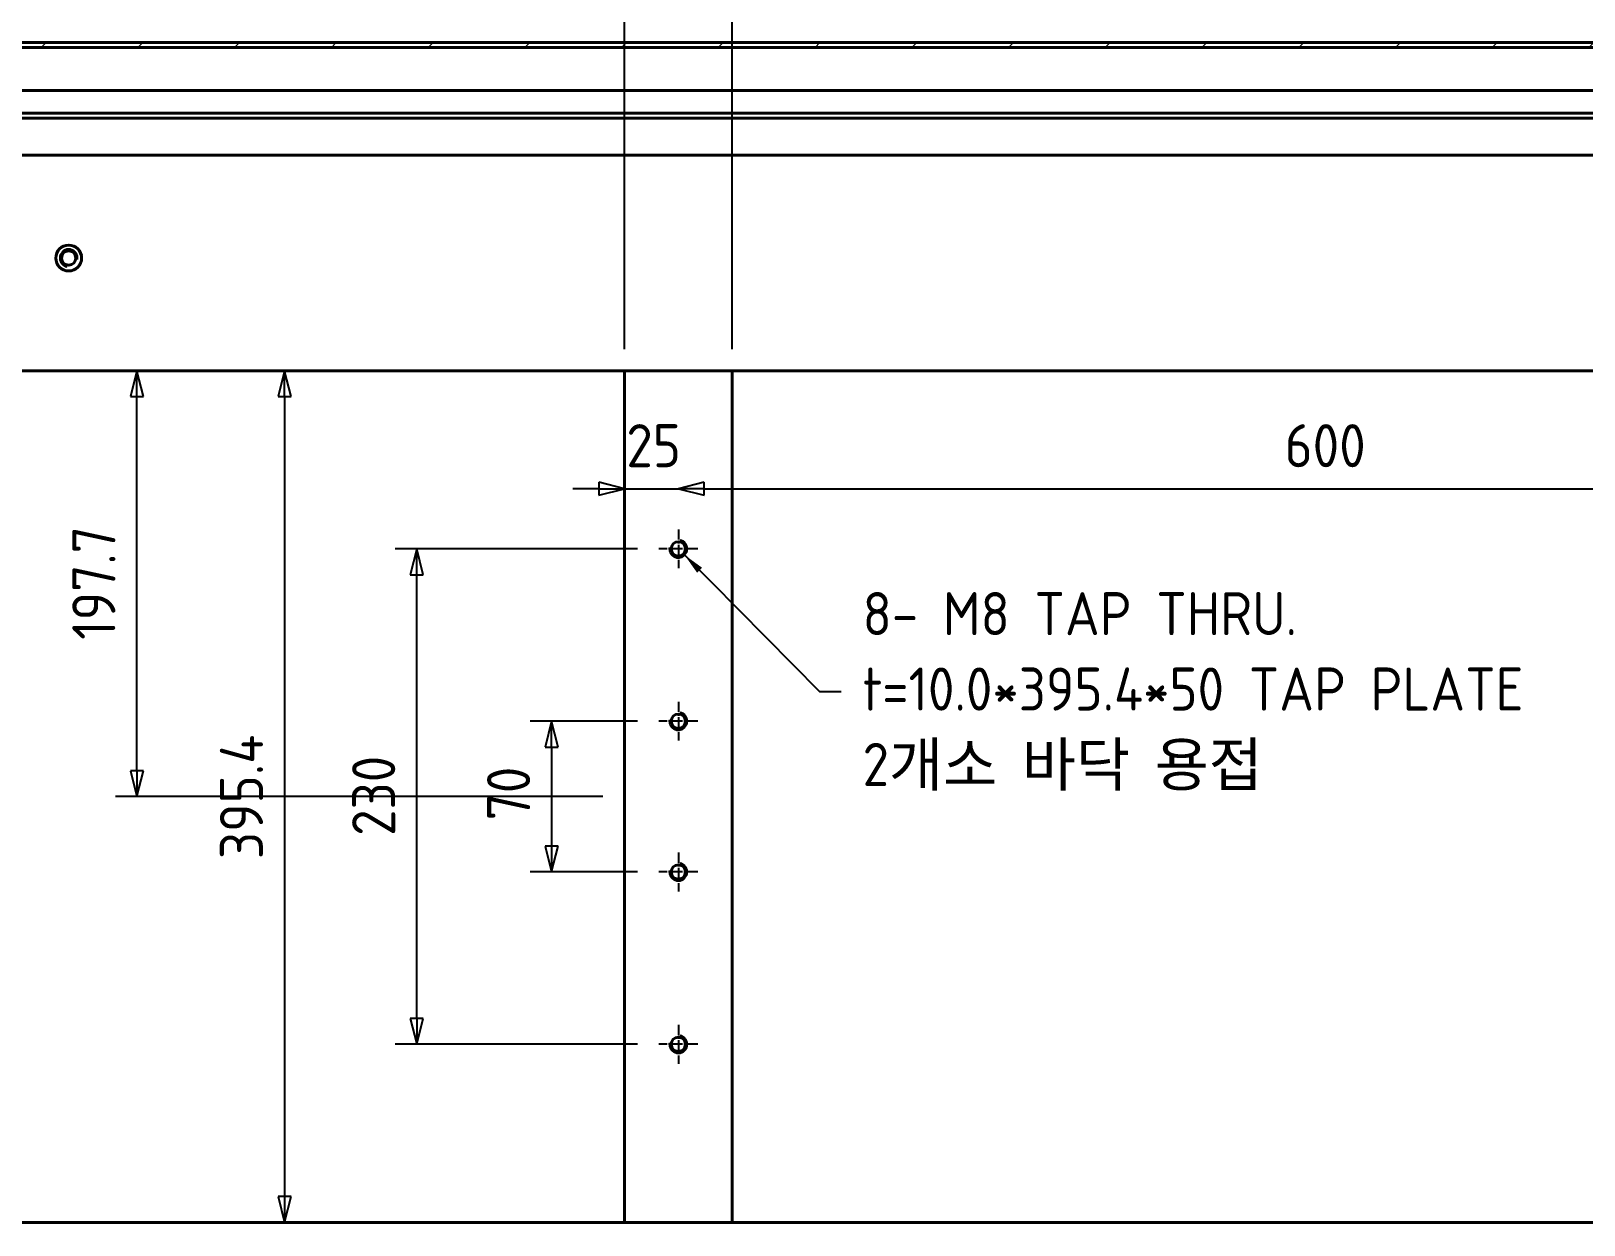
# Model space of a CAD drawing. Header units: millimetres. Extents: x 0 to 8410, y 0 to 5940.
# Drawn here: x 6940 to 7661, y 3345 to 3899 of the extents above; entities that cross this region are included whole.
import ezdxf

# ---------------------------------------------------------------- set-up
doc = ezdxf.new("R2010")
doc.units = ezdxf.units.MM
doc.header["$LTSCALE"] = 10
doc.linetypes.add('CHAIN', pattern=[0.3543, 0.2362, -0.0295, 0.0591, -0.0295])
doc.layers.get('0').update_dxf_attribs({"color": 3, "lineweight": 25})
for name, color, linetype, lineweight in [('가시적인 것(ISO)', 3, 'Continuous', 40), ('가시적인 좁은 것(ISO)', 3, 'Continuous', 35), ('기호(ISO)', 5, 'Continuous', 25), ('중심 표식(ISO)', 1, 'Continuous', 25), ('치수(ISO)', 2, 'Continuous', 25), ('해치(ISO)', 7, 'Continuous', 18)]:
    doc.layers.add(name, color=color, linetype=linetype, lineweight=lineweight)
doc.styles.add('치수 텍스트_PSTEK_POSCO', font='isocp.shx')
doc.dimstyles.new('치수_PSTEK_POSCO', dxfattribs={"dimscale": 10, "dimtxt": 2, "dimasz": 1.2, "dimexe": 1, "dimexo": 1, "dimgap": 1, "dimtad": 1, "dimrnd": 1e-08, "dimdsep": 46, "dimtxsty": '치수 텍스트_PSTEK_POSCO', "dimblk": 'Filled-2', "dimcen": 0.09, "dimdle": 10, "dimclrd": 7, "dimclre": 7, "dimclrt": 2, "dimadec": 1, "dimazin": 2, "dimtfac": 1, "dimtmove": 0, "dimatfit": 3, "dimfxl": 0, "dimtolj": 1, "dimlwd": -1, "dimlwe": -1, "dimarcsym": 0})
doc.dimstyles.new('치수_PSTEK_POSCO$7', dxfattribs={"dimscale": 10, "dimtxt": 2, "dimasz": 1, "dimexe": 1, "dimexo": 1, "dimgap": 1, "dimtad": 1, "dimrnd": 1e-08, "dimdsep": 46, "dimtxsty": '치수 텍스트_PSTEK_POSCO', "dimblk": 'Filled-2', "dimcen": 0.09, "dimdle": 10, "dimclrd": 7, "dimclre": 7, "dimclrt": 2, "dimadec": 1, "dimazin": 2, "dimtfac": 1, "dimtmove": 0, "dimatfit": 3, "dimfxl": 0, "dimtolj": 1, "dimlwd": -1, "dimlwe": -1, "dimarcsym": 0})

# ---------------------------------------------------------------- blocks, each defined once
blk = doc.blocks.new('Filled-2')
at = {"color": 0}
for p, q in [((0, 0), (-1, 0.25)), ((-1, 0.25), (-1, -0.25)), ((-1, 0), (0, 0)), ((-1, -0.25), (0, 0))]:
    blk.add_line(p, q, dxfattribs=at)
at = {"color": 0, "flags": 128}
blk.add_lwpolyline([(-1, -0.25), (0, 0)], dxfattribs=at)
at = {"color": 0}
blk.add_solid([(-1, -0.25), (0, 0), (-1, 0.25), (-1, -0.25)], dxfattribs=at)
blk = doc.blocks.new('*D161')
at = {"layer": 'Defpoints', "color": 0}
for p in [(7215.67, 3924.63), (6695.67, 3893.9), (7215.67, 3741.6)]:
    blk.add_point(p, dxfattribs=at)
at = {"layer": '치수(ISO)', "color": 7}
for p, q in [((6695.67, 3903.9), (6695.67, 3934.63)), ((7215.67, 3751.6), (7215.67, 3934.63)), ((6707.67, 3924.63), (7203.67, 3924.63))]:
    blk.add_line(p, q, dxfattribs=at)
at = {"layer": '치수(ISO)', "color": 7, "xscale": 12.00000047683716, "yscale": 12.00000047683716, "zscale": 12.00000047683716, "rotation": 180}
blk.add_blockref('Filled-2', (6695.67, 3924.63), dxfattribs=at)
at = {"layer": '치수(ISO)', "color": 7, "xscale": 12.00000047683716, "yscale": 12.00000047683716, "zscale": 12.00000047683716}
blk.add_blockref('Filled-2', (7215.67, 3924.63), dxfattribs=at)
at = {"layer": '치수(ISO)', "color": 2, "insert": (6937.56, 3944.63), "char_height": 20, "attachment_point": 4, "style": '치수 텍스트_PSTEK_POSCO'}
blk.add_mtext('\\A1;520', dxfattribs=at)
blk = doc.blocks.new('*D162')
at = {"layer": 'Defpoints', "color": 0}
for p in [(7265.67, 3924.63), (7215.67, 3741.6), (7265.67, 3741.6)]:
    blk.add_point(p, dxfattribs=at)
at = {"layer": '치수(ISO)', "color": 7}
for p, q in [((7215.67, 3751.6), (7215.67, 3934.63)), ((7265.67, 3751.6), (7265.67, 3934.63)), ((7227.67, 3924.63), (7253.67, 3924.63))]:
    blk.add_line(p, q, dxfattribs=at)
at = {"layer": '치수(ISO)', "color": 7, "xscale": 12.00000047683716, "yscale": 12.00000047683716, "zscale": 12.00000047683716, "rotation": 180}
blk.add_blockref('Filled-2', (7215.67, 3924.63), dxfattribs=at)
at = {"layer": '치수(ISO)', "color": 7, "xscale": 12.00000047683716, "yscale": 12.00000047683716, "zscale": 12.00000047683716}
blk.add_blockref('Filled-2', (7265.67, 3924.63), dxfattribs=at)
at = {"layer": '치수(ISO)', "color": 2, "insert": (7229.76, 3944.63), "char_height": 20, "attachment_point": 4, "style": '치수 텍스트_PSTEK_POSCO'}
blk.add_mtext('\\A1;50', dxfattribs=at)
blk = doc.blocks.new('*D163')
at = {"layer": 'Defpoints', "color": 0}
for p in [(7815.67, 3924.63), (7265.67, 3741.6), (7815.67, 3741.6)]:
    blk.add_point(p, dxfattribs=at)
at = {"layer": '치수(ISO)', "color": 7}
for p, q in [((7265.67, 3751.6), (7265.67, 3934.63)), ((7815.67, 3751.6), (7815.67, 3934.63)), ((7277.67, 3924.63), (7803.67, 3924.63))]:
    blk.add_line(p, q, dxfattribs=at)
at = {"layer": '치수(ISO)', "color": 7, "xscale": 12.00000047683716, "yscale": 12.00000047683716, "zscale": 12.00000047683716, "rotation": 180}
blk.add_blockref('Filled-2', (7265.67, 3924.63), dxfattribs=at)
at = {"layer": '치수(ISO)', "color": 7, "xscale": 12.00000047683716, "yscale": 12.00000047683716, "zscale": 12.00000047683716}
blk.add_blockref('Filled-2', (7815.67, 3924.63), dxfattribs=at)
at = {"layer": '치수(ISO)', "color": 2, "insert": (7522.76, 3944.63), "char_height": 20, "attachment_point": 4, "style": '치수 텍스트_PSTEK_POSCO'}
blk.add_mtext('\\A1;550', dxfattribs=at)
blk = doc.blocks.new('*D166')
at = {"layer": 'Defpoints', "color": 0}
for p in [(7231.67, 3578.9), (7181.85, 3508.9), (7231.67, 3508.9)]:
    blk.add_point(p, dxfattribs=at)
at = {"layer": '치수(ISO)', "color": 7}
for p, q in [((7221.67, 3578.9), (7171.85, 3578.9)), ((7181.85, 3566.9), (7181.85, 3520.9)), ((7221.67, 3508.9), (7171.85, 3508.9))]:
    blk.add_line(p, q, dxfattribs=at)
at = {"layer": '치수(ISO)', "color": 7, "xscale": 12.00000047683716, "yscale": 12.00000047683716, "zscale": 12.00000047683716}
for p, rotation in [((7181.85, 3578.9), 90), ((7181.85, 3508.9), 270)]:
    blk.add_blockref('Filled-2', p, dxfattribs=dict(at, rotation=rotation))
at = {"layer": '치수(ISO)', "color": 2, "insert": (7161.85, 3532.89), "char_height": 20, "attachment_point": 4, "rotation": 90, "style": '치수 텍스트_PSTEK_POSCO'}
blk.add_mtext('\\A1;70', dxfattribs=at)
blk = doc.blocks.new('*D167')
at = {"layer": 'Defpoints', "color": 0}
for p in [(7119.24, 3658.9), (7231.67, 3658.9), (7231.67, 3428.9)]:
    blk.add_point(p, dxfattribs=at)
at = {"layer": '치수(ISO)', "color": 7}
for p, q in [((7221.67, 3658.9), (7109.24, 3658.9)), ((7119.24, 3440.9), (7119.24, 3646.9)), ((7221.67, 3428.9), (7109.24, 3428.9))]:
    blk.add_line(p, q, dxfattribs=at)
at = {"layer": '치수(ISO)', "color": 7, "xscale": 12.00000047683716, "yscale": 12.00000047683716, "zscale": 12.00000047683716}
for p, rotation in [((7119.24, 3658.9), 90), ((7119.24, 3428.9), 270)]:
    blk.add_blockref('Filled-2', p, dxfattribs=dict(at, rotation=rotation))
at = {"layer": '치수(ISO)', "color": 2, "insert": (7099.24, 3525.64), "char_height": 20, "attachment_point": 4, "rotation": 90, "style": '치수 텍스트_PSTEK_POSCO'}
blk.add_mtext('\\A1;230', dxfattribs=at)
blk = doc.blocks.new('*D168')
at = {"layer": 'Defpoints', "color": 0}
for p in [(7215.67, 3741.6), (7057.87, 3346.2), (7215.67, 3346.2)]:
    blk.add_point(p, dxfattribs=at)
at = {"layer": '치수(ISO)', "color": 7}
for p, q in [((7205.67, 3741.6), (7047.87, 3741.6)), ((7057.87, 3729.6), (7057.87, 3358.2)), ((7205.67, 3346.2), (7047.87, 3346.2))]:
    blk.add_line(p, q, dxfattribs=at)
at = {"layer": '치수(ISO)', "color": 7, "xscale": 12.00000047683716, "yscale": 12.00000047683716, "zscale": 12.00000047683716}
for p, rotation in [((7057.87, 3741.6), 90), ((7057.87, 3346.2), 270)]:
    blk.add_blockref('Filled-2', p, dxfattribs=dict(at, rotation=rotation))
at = {"layer": '치수(ISO)', "color": 2, "insert": (7037.87, 3514.87), "char_height": 20, "attachment_point": 4, "rotation": 90, "style": '치수 텍스트_PSTEK_POSCO'}
blk.add_mtext('\\A1;395.4', dxfattribs=at)
blk = doc.blocks.new('*D169')
at = {"layer": 'Defpoints', "color": 0}
for p in [(6989.34, 3741.6), (7215.67, 3741.6), (7215.67, 3543.9)]:
    blk.add_point(p, dxfattribs=at)
at = {"layer": '치수(ISO)', "color": 7}
for p, q in [((7205.67, 3741.6), (6979.34, 3741.6)), ((6989.34, 3555.9), (6989.34, 3729.6)), ((7205.67, 3543.9), (6979.34, 3543.9))]:
    blk.add_line(p, q, dxfattribs=at)
at = {"layer": '치수(ISO)', "color": 7, "xscale": 12.00000047683716, "yscale": 12.00000047683716, "zscale": 12.00000047683716}
for p, rotation in [((6989.34, 3741.6), 90), ((6989.34, 3543.9), 270)]:
    blk.add_blockref('Filled-2', p, dxfattribs=dict(at, rotation=rotation))
at = {"layer": '치수(ISO)', "color": 2, "insert": (6969.34, 3616.72), "char_height": 20, "attachment_point": 4, "rotation": 90, "style": '치수 텍스트_PSTEK_POSCO'}
blk.add_mtext('\\A1;197.7', dxfattribs=at)
blk = doc.blocks.new('*D170')
at = {"layer": 'Defpoints', "color": 0}
for p in [(7215.67, 3686.8), (7240.67, 3686.8), (7240.67, 3658.9)]:
    blk.add_point(p, dxfattribs=at)
at = {"layer": '치수(ISO)', "color": 7}
for p, q in [((7203.67, 3686.8), (7191.67, 3686.8)), ((7215.67, 3686.8), (7240.67, 3686.8)), ((7252.67, 3686.8), (7264.67, 3686.8))]:
    blk.add_line(p, q, dxfattribs=at)
at = {"layer": '치수(ISO)', "color": 7, "xscale": 12.00000047683716, "yscale": 12.00000047683716, "zscale": 12.00000047683716}
blk.add_blockref('Filled-2', (7215.67, 3686.8), dxfattribs=at)
at = {"layer": '치수(ISO)', "color": 7, "xscale": 12.00000047683716, "yscale": 12.00000047683716, "zscale": 12.00000047683716, "rotation": 180}
blk.add_blockref('Filled-2', (7240.67, 3686.8), dxfattribs=at)
at = {"layer": '치수(ISO)', "color": 2, "insert": (7216.5, 3706.8), "char_height": 20, "attachment_point": 4, "style": '치수 텍스트_PSTEK_POSCO'}
blk.add_mtext('\\A1;25', dxfattribs=at)
blk = doc.blocks.new('*D171')
at = {"layer": 'Defpoints', "color": 0}
for p in [(7840.67, 3686.8), (7240.67, 3658.9), (7840.67, 3658.9)]:
    blk.add_point(p, dxfattribs=at)
at = {"layer": '치수(ISO)', "color": 7}
blk.add_line((7252.67, 3686.8), (7828.67, 3686.8), dxfattribs=at)
at = {"layer": '치수(ISO)', "color": 7, "xscale": 12.00000047683716, "yscale": 12.00000047683716, "zscale": 12.00000047683716, "rotation": 180}
blk.add_blockref('Filled-2', (7240.67, 3686.8), dxfattribs=at)
at = {"layer": '치수(ISO)', "color": 7, "xscale": 12.00000047683716, "yscale": 12.00000047683716, "zscale": 12.00000047683716}
blk.add_blockref('Filled-2', (7840.67, 3686.8), dxfattribs=at)
at = {"layer": '치수(ISO)', "color": 2, "insert": (7522.06, 3706.8), "char_height": 20, "attachment_point": 4, "style": '치수 텍스트_PSTEK_POSCO'}
blk.add_mtext('\\A1;600', dxfattribs=at)

msp = doc.modelspace()

# ---------------------------------------------------------------- hatches: boundary and pattern name
at = {"layer": '해치(ISO)'}
h = msp.add_hatch(dxfattribs=at)
h.set_pattern_fill('ANSI31', color=256, scale=254, style=0)
h.set_pattern_definition([(45, (0, 0), (-22.45064, 22.45064), [])])
h.paths.add_polyline_path([(7909.6681, 3874.2004), (7909.6681, 3871.9004), (7922.6681, 3871.9004), (7922.6681, 3893.9004), (6768.6681, 3893.9004), (6768.6681, 3871.9004), (6781.6681, 3871.9004), (6781.6681, 3874.2004), (6770.9681, 3874.2004), (6770.9681, 3891.6004), (7920.3681, 3891.6004), (7920.3681, 3874.2004)])
h = msp.add_hatch(dxfattribs=at)
h.set_pattern_fill('ANSI31', color=256, scale=254, angle=14.9999778, style=0)
h.set_pattern_definition([(59.99998, (0, 0), (-27.4963, 15.87501), [])])
edge = h.paths.add_edge_path()
edge.add_line((6697.9681, 3196.2004), (6737.9681, 3196.2004))
edge.add_line((6737.9681, 3196.2004), (6737.9681, 3198.2004))
edge.add_ellipse((6734.9681, 3198.2004), major_axis=(3, 0), ratio=1, start_angle=0, end_angle=90)
edge.add_line((6734.9681, 3201.2004), (6707.4681, 3201.2004))
edge.add_ellipse((6707.4681, 3205.7004), major_axis=(0, -4.5), ratio=1, start_angle=270, end_angle=360, ccw=False)
edge.add_line((6702.9681, 3205.7004), (6702.9681, 3233.2004))
edge.add_ellipse((6699.9681, 3233.2004), major_axis=(3, 0), ratio=1, start_angle=0, end_angle=90)
edge.add_line((6699.9681, 3236.2004), (6697.9681, 3236.2004))
edge.add_line((6697.9681, 3236.2004), (6697.9681, 3196.2004))
edge = h.paths.add_edge_path()
edge.add_ellipse((7983.8681, 3205.7004), major_axis=(4.5, 0), ratio=1, start_angle=270, end_angle=360)
edge.add_line((7988.3681, 3205.7004), (7988.3681, 3233.2004))
edge.add_ellipse((7991.3681, 3233.2004), major_axis=(0, 3), ratio=1, start_angle=0, end_angle=90, ccw=False)
edge.add_line((7991.3681, 3236.2004), (7993.3681, 3236.2004))
edge.add_line((7993.3681, 3236.2004), (7993.3681, 3196.2004))
edge.add_line((7993.3681, 3196.2004), (7953.3681, 3196.2004))
edge.add_line((7953.3681, 3196.2004), (7953.3681, 3198.2004))
edge.add_ellipse((7956.3681, 3198.2004), major_axis=(0, 3), ratio=1, start_angle=0, end_angle=90, ccw=False)
edge.add_line((7956.3681, 3201.2004), (7983.8681, 3201.2004))
edge = h.paths.add_edge_path()
edge.add_ellipse((6707.4681, 3882.1004), major_axis=(-4.5, 0), ratio=1, start_angle=270, end_angle=360)
edge.add_line((6702.9681, 3882.1004), (6702.9681, 3854.6004))
edge.add_ellipse((6699.9681, 3854.6004), major_axis=(0, -3), ratio=1, start_angle=0, end_angle=90, ccw=False)
edge.add_line((6699.9681, 3851.6004), (6697.9681, 3851.6004))
edge.add_line((6697.9681, 3851.6004), (6697.9681, 3891.6004))
edge.add_line((6697.9681, 3891.6004), (6737.9681, 3891.6004))
edge.add_line((6737.9681, 3891.6004), (6737.9681, 3889.6004))
edge.add_ellipse((6734.9681, 3889.6004), major_axis=(0, -3), ratio=1, start_angle=0, end_angle=90, ccw=False)
edge.add_line((6734.9681, 3886.6004), (6707.4681, 3886.6004))
edge = h.paths.add_edge_path()
edge.add_line((7956.3681, 3886.6004), (7983.8681, 3886.6004))
edge.add_ellipse((7983.8681, 3882.1004), major_axis=(0, 4.5), ratio=1, start_angle=270, end_angle=360, ccw=False)
edge.add_line((7988.3681, 3882.1004), (7988.3681, 3854.6004))
edge.add_ellipse((7991.3681, 3854.6004), major_axis=(-3, 0), ratio=1, start_angle=0, end_angle=90)
edge.add_line((7991.3681, 3851.6004), (7993.3681, 3851.6004))
edge.add_line((7993.3681, 3851.6004), (7993.3681, 3891.6004))
edge.add_line((7993.3681, 3891.6004), (7953.3681, 3891.6004))
edge.add_line((7953.3681, 3891.6004), (7953.3681, 3889.6004))
edge.add_ellipse((7956.3681, 3889.6004), major_axis=(-3, 0), ratio=1, start_angle=0, end_angle=90)

# ---------------------------------------------------------------- linework, layer by layer
at = {"layer": '가시적인 것(ISO)'}
for p, q in [((7922.6681, 3893.9004), (6768.6681, 3893.9004)), ((6770.9681, 3891.6004), (7920.3681, 3891.6004)), ((6799.6681, 3871.6004), (7891.6681, 3871.6004)), ((6803.3681, 3861.2004), (7887.9681, 3861.2004)), ((7887.9681, 3858.9004), (6803.3681, 3858.9004)), ((6747.9681, 3841.6004), (7943.3681, 3841.6004)), ((6747.9681, 3741.6004), (7943.3681, 3741.6004)), ((7215.6681, 3741.6004), (7215.6681, 3346.2004)), ((7265.6681, 3741.6004), (7215.6681, 3741.6004)), ((7265.6681, 3346.2004), (7265.6681, 3741.6004)), ((7943.3681, 3346.2004), (6747.9681, 3346.2004)), ((7215.6681, 3346.2004), (7265.6681, 3346.2004))]:
    msp.add_line(p, q, dxfattribs=at)
for centre, radius in [((6957.6681, 3793.9004), 6), ((6957.6681, 3793.9004), 3.3235), ((7240.6681, 3658.9004), 3.3235), ((7240.6681, 3578.9004), 3.3235), ((7240.6681, 3508.9004), 3.3235), ((7240.6681, 3428.9004), 3.3235)]:
    msp.add_circle(centre, radius, dxfattribs=at)
at = {"layer": '가시적인 좁은 것(ISO)'}
for centre, start, end in [((6957.6681, 3793.9004), 350, 260), ((7240.6681, 3658.9004), 170, 80), ((7240.6681, 3578.9004), 170, 80), ((7240.6681, 3508.9004), 170, 80), ((7240.6681, 3428.9004), 170, 80)]:
    msp.add_arc(centre, 4, start, end, dxfattribs=at)
at = {"layer": '중심 표식(ISO)', "linetype": 'CHAIN', "ltscale": 2.000073}
for p, q in [((7240.6681, 3667.9004), (7240.6681, 3649.9004)), ((7249.6681, 3658.9004), (7231.6681, 3658.9004)), ((7240.6681, 3587.9004), (7240.6681, 3569.9004)), ((7249.6681, 3578.9004), (7231.6681, 3578.9004)), ((7240.6681, 3517.9004), (7240.6681, 3499.9004)), ((7249.6681, 3508.9004), (7231.6681, 3508.9004)), ((7240.6681, 3437.9004), (7240.6681, 3419.9004)), ((7249.6681, 3428.9004), (7231.6681, 3428.9004))]:
    msp.add_line(p, q, dxfattribs=at)

# ---------------------------------------------------------------- texts
at = {"layer": '기호(ISO)', "color": 2, "insert": (7326.1654, 3592.7492), "char_height": 20, "width": 374.964003, "attachment_point": 4, "line_spacing_factor": 1.05, "style": '치수 텍스트_PSTEK_POSCO'}
msp.add_mtext('{8- M8 TAP THRU.\\Pt=10.0*395.4*50 TAP PLATE\\P2개소 바닥 용접}', dxfattribs=at)

# ---------------------------------------------------------------- dimensions: what is measured, and where the dimension line sits
at = {"layer": '치수(ISO)', "color": 7}
for base, p1, p2, angle, override, picture, middle in [((7215.6681, 3924.6326), (6695.6681, 3893.9004), (7215.6681, 3741.6004), 180, {"dimdec": 2, "dimblk2": 'Filled-2', "dimsah": 1, "dimtp": 0, "dimtm": 0, "dimtdec": 2, "dimtofl": 0, "dimatfit": 1}, '*D161', (6955.5681, 3924.6326)), ((7265.6681, 3924.6326), (7215.6681, 3741.6004), (7265.6681, 3741.6004), 180, {"dimdec": 2, "dimblk1": 'Filled-2', "dimblk2": 'Filled-2', "dimsah": 1, "dimtp": 0, "dimtm": 0, "dimtdec": 2, "dimtofl": 0, "dimatfit": 1}, '*D162', (7240.7681, 3924.6326)), ((7815.6681, 3924.6326), (7265.6681, 3741.6004), (7815.6681, 3741.6004), 180, {"dimdec": 2, "dimblk1": 'Filled-2', "dimblk2": 'Filled-2', "dimsah": 1, "dimtp": 0, "dimtm": 0, "dimtdec": 2, "dimtofl": 0, "dimatfit": 1}, '*D163', (7540.7681, 3924.6326)), ((6989.3361, 3741.6004), (7215.6681, 3543.9004), (7215.6681, 3741.6004), 90, {"dimdec": 2, "dimtp": 0, "dimtm": 0, "dimtdec": 2, "dimtofl": 0, "dimatfit": 1}, '*D169', (6989.3361, 3642.7504)), ((7057.8655, 3346.2004), (7215.6681, 3741.6004), (7215.6681, 3346.2004), 90, {"dimdec": 2, "dimtp": 0, "dimtm": 0, "dimtdec": 2, "dimtofl": 0, "dimatfit": 1}, '*D168', (7057.8655, 3543.9004)), ((7240.6681, 3686.8018), (7215.6681, 3686.8018), (7240.6681, 3658.9004), 180, {"dimdec": 2, "dimse1": 1, "dimse2": 1, "dimtp": 0, "dimtm": 0, "dimtdec": 2, "dimtofl": 1, "dimatfit": 1}, '*D170', (7228.1681, 3686.8018)), ((7840.6681, 3686.8018), (7240.6681, 3658.9004), (7840.6681, 3658.9004), 180, {"dimdec": 2, "dimse1": 1, "dimse2": 1, "dimtp": 0, "dimtm": 0, "dimtdec": 2, "dimtofl": 0, "dimatfit": 1}, '*D171', (7540.6681, 3686.8018)), ((7119.2414, 3658.9004), (7231.6681, 3428.9004), (7231.6681, 3658.9004), 90, {"dimdec": 2, "dimtp": 0, "dimtm": 0, "dimtdec": 2, "dimtofl": 0, "dimatfit": 1}, '*D167', (7119.2414, 3543.9004)), ((7181.8528, 3508.9004), (7231.6681, 3578.9004), (7231.6681, 3508.9004), 90, {"dimdec": 2, "dimtp": 0, "dimtm": 0, "dimtdec": 2, "dimtofl": 0, "dimatfit": 1}, '*D166', (7181.8528, 3543.9004))]:
    dim = msp.add_linear_dim(base=base, p1=p1, p2=p2, angle=angle, dimstyle='치수_PSTEK_POSCO', override=override, dxfattribs=at)
    dim.commit()
    dim.dimension.update_dxf_attribs({"geometry": picture, "text_midpoint": middle, "dimtype": 160})

# ---------------------------------------------------------------- leaders
at = {"layer": '기호(ISO)', "color": 7, "annotation_type": 0, "has_hookline": 1, "hookline_direction": 0, "text_width": 328.0699}
msp.add_leader([(7243.4965, 3656.072), (7306.1654, 3592.7492), (7316.1654, 3592.7492)], dimstyle='치수_PSTEK_POSCO$7', override={"dimtad": 0}, dxfattribs=at)

doc.saveas('drawing.dxf')
